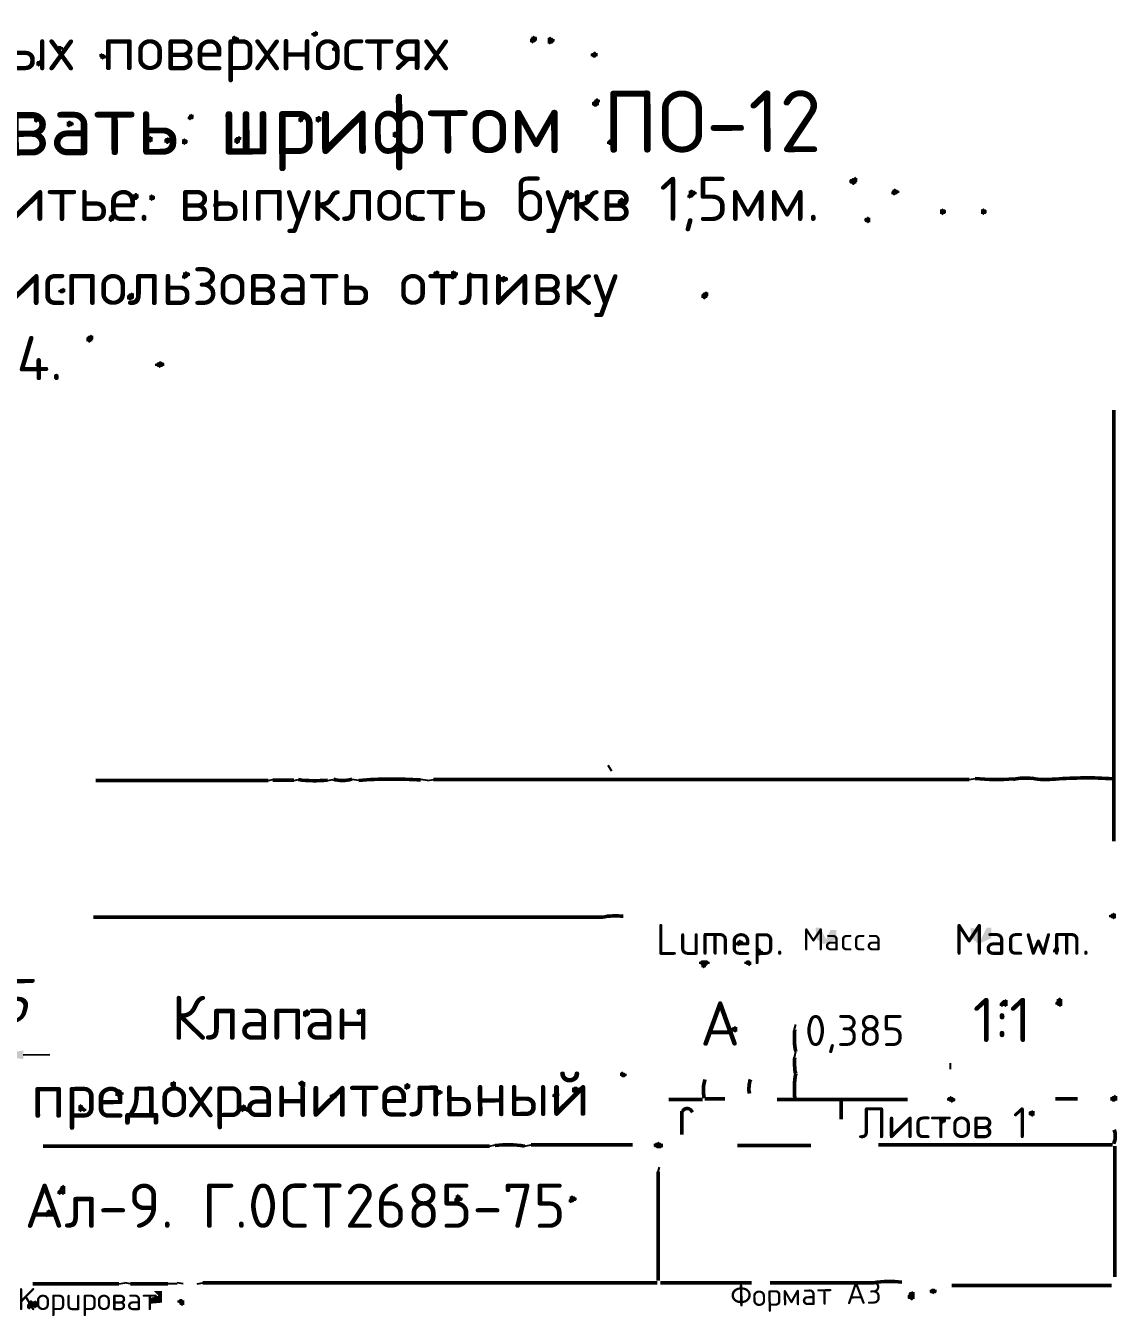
# Model space of a CAD drawing. Header units: millimetres. Extents: x -6 to 427, y -3 to 297.
# Drawn here: x 297.1 to 420.5, y -3.4 to 142.5 of the extents above; entities that cross this region are included whole.
import ezdxf

# ---------------------------------------------------------------- set-up
doc = ezdxf.new("R2010")
doc.units = ezdxf.units.MM
for name, color, linetype, lineweight in [('DIMS', 4, 'Continuous', 25), ('MAIN', 7, 'Continuous', 50), ('TEXT', 7, 'Continuous', 25), ('THIN', 3, 'Continuous', 25)]:
    doc.layers.add(name, color=color, linetype=linetype, lineweight=lineweight)
doc.styles.add('ESKD', font='isocpeur.ttf', dxfattribs={"oblique": 15})
doc.dimstyles.new('ESKD', dxfattribs={"dimtxt": 5, "dimasz": 3, "dimexe": 2, "dimexo": 0, "dimgap": 1, "dimtad": 1, "dimtxsty": 'ESKD', "dimcen": 2.5, "dimclrd": 256, "dimclre": 256, "dimclrt": 256, "dimadec": 0, "dimazin": 3, "dimtfac": 1, "dimtmove": 0, "dimatfit": 3, "dimlwd": 25, "dimlwe": 25})

# ---------------------------------------------------------------- blocks, each defined once
blk = doc.blocks.new('_CLOSEDFILLED')
at = {"color": 0, "linetype": 'BYBLOCK'}
blk.add_solid([(-1, 0.164), (0, 0), (-1, -0.164)], dxfattribs=at)
blk = doc.blocks.new('*D2')
at = {"lineweight": 25}
for p, q in [((288.23, 26.06), (288.21, 28.06)), ((293.78, 26.09), (293.77, 28.09)), ((285.23, 26.04), (282.23, 26.02)), ((288.23, 26.06), (293.78, 26.09)), ((296.78, 26.11), (299.78, 26.13))]:
    blk.add_line(p, q, dxfattribs=at)
at = {"layer": 'Defpoints'}
for p in [(288.23, 26.06), (288.23, 26.06), (293.78, 26.09)]:
    blk.add_point(p, dxfattribs=at)
at = {"layer": 'DIMS', "xscale": 3, "yscale": 3}
for p, rotation in [((288.23, 26.06), 0.36237171259681134), ((293.78, 26.09), 180.36237171259683)]:
    blk.add_blockref('_CLOSEDFILLED', p, dxfattribs=dict(at, rotation=rotation))
at = {"layer": 'DIMS', "insert": (290.97, 31.57), "char_height": 5, "attachment_point": 5, "rotation": 0.3624, "style": 'ESKD'}
blk.add_mtext('5,55', dxfattribs=at)

msp = doc.modelspace()

# ---------------------------------------------------------------- hatches: boundary and pattern name
at = {"layer": 'DIMS'}
h = msp.add_hatch(color=256, dxfattribs=at)
h.dxf.hatch_style = 1
h.paths.add_polyline_path([(329.873, 141.929), (329.741, 141.797), (329.609, 141.797), (329.478, 141.664), (329.346, 141.664), (329.346, 141.4), (329.478, 141.4), (329.609, 141.268), (329.873, 141.268), (330.005, 141.4), (330.136, 141.4), (330.136, 141.797), (330.005, 141.797)])
h = msp.add_hatch(color=256, dxfattribs=at)
h.dxf.hatch_style = 1
h.paths.add_polyline_path([(300.753, 140.211), (300.621, 140.079), (300.489, 140.079), (300.489, 139.683), (300.621, 139.683), (300.753, 139.551), (300.885, 139.683), (301.016, 139.683), (301.148, 139.815), (301.28, 139.815), (301.28, 140.079), (301.148, 140.079), (301.016, 140.211)])
h = msp.add_hatch(color=256, dxfattribs=at)
h.dxf.hatch_style = 1
h.paths.add_polyline_path([(320.649, 141.4), (320.518, 141.268), (320.386, 141.268), (320.386, 141.004), (320.254, 140.872), (320.254, 140.476), (320.386, 140.476), (320.518, 140.344), (320.649, 140.476), (320.781, 140.476), (321.176, 140.872), (321.176, 141.136), (321.045, 141.136), (320.913, 141.268), (320.781, 141.268)])
h = msp.add_hatch(color=256, dxfattribs=at)
h.dxf.hatch_style = 1
h.paths.add_polyline_path([(332.113, 140.344), (331.981, 140.211), (331.849, 140.211), (331.849, 140.079), (331.718, 139.947), (331.718, 139.683), (331.849, 139.683), (331.981, 139.551), (332.113, 139.683), (332.245, 139.683), (332.376, 139.815), (332.508, 139.815), (332.508, 140.079), (332.376, 140.211), (332.245, 140.211)])
h = msp.add_hatch(color=256, dxfattribs=at)
h.dxf.hatch_style = 1
h.paths.add_polyline_path([(354.513, 141.4), (354.381, 141.268), (354.249, 141.268), (354.249, 141.136), (354.118, 141.004), (354.118, 140.608), (354.249, 140.608), (354.381, 140.476), (354.513, 140.608), (354.645, 140.608), (354.908, 140.872), (354.908, 141.136), (354.776, 141.268), (354.645, 141.268)])
h = msp.add_hatch(color=256, dxfattribs=at)
h.dxf.hatch_style = 1
h.paths.add_polyline_path([(356.358, 141.268), (356.226, 141.136), (356.094, 141.136), (356.094, 140.476), (356.226, 140.476), (356.358, 140.344), (356.489, 140.476), (356.621, 140.476), (356.885, 140.74), (356.885, 141.004), (356.753, 141.004), (356.621, 141.136), (356.489, 141.136)])
h = msp.add_hatch(color=256, dxfattribs=at)
h.dxf.hatch_style = 1
h.paths.add_polyline_path([(305.628, 139.419), (305.496, 139.287), (305.365, 139.287), (305.365, 139.023), (305.496, 138.891), (305.496, 138.759), (305.628, 138.759), (305.76, 138.626), (305.892, 138.759), (306.024, 138.759), (306.155, 138.891), (306.155, 139.155), (306.024, 139.155), (305.892, 139.287), (305.76, 139.287)])
h = msp.add_hatch(color=256, dxfattribs=at)
h.dxf.hatch_style = 1
h.paths.add_polyline_path([(361.365, 139.551), (361.233, 139.419), (361.101, 139.419), (360.969, 139.287), (360.969, 139.023), (361.101, 139.023), (361.233, 138.891), (361.496, 138.891), (361.628, 139.023), (361.76, 139.023), (361.76, 139.419), (361.628, 139.419), (361.496, 139.551)])
h = msp.add_hatch(color=256, dxfattribs=at)
h.dxf.hatch_style = 1
h.paths.add_polyline_path([(298.645, 138.626), (298.513, 138.494), (298.381, 138.494), (298.249, 138.362), (298.249, 137.966), (298.381, 137.966), (298.513, 137.834), (298.645, 137.966), (298.776, 137.966), (298.776, 138.098), (298.908, 138.23), (298.908, 138.494), (298.776, 138.494)])
h = msp.add_hatch(color=256, dxfattribs=at)
h.dxf.hatch_style = 1
h.paths.add_polyline_path([(361.628, 134.268), (361.496, 134.135), (361.365, 134.135), (361.365, 134.003), (361.233, 133.871), (361.101, 133.871), (361.101, 133.475), (361.233, 133.475), (361.365, 133.343), (361.628, 133.343), (361.76, 133.475), (361.892, 133.475), (361.892, 133.739), (362.024, 133.871), (362.024, 134.135), (361.892, 134.135), (361.76, 134.268)])
h = msp.add_hatch(color=256, dxfattribs=at)
h.dxf.hatch_style = 1
h.paths.add_polyline_path([(298.249, 132.286), (298.118, 132.154), (297.986, 132.154), (297.986, 131.626), (298.118, 131.626), (298.249, 131.494), (298.381, 131.626), (298.513, 131.626), (298.776, 131.89), (298.908, 131.89), (298.908, 132.154), (298.776, 132.154), (298.645, 132.286), (298.513, 132.154), (298.381, 132.154)])
h = msp.add_hatch(color=256, dxfattribs=at)
h.dxf.hatch_style = 1
h.paths.add_polyline_path([(301.939, 131.758), (301.807, 131.626), (301.675, 131.626), (301.675, 131.097), (301.807, 131.097), (301.939, 130.965), (302.071, 131.097), (302.202, 131.097), (302.334, 131.229), (302.466, 131.229), (302.466, 131.494), (302.334, 131.626), (302.202, 131.626), (302.071, 131.758)])
h = msp.add_hatch(color=256, dxfattribs=at)
h.dxf.hatch_style = 1
h.paths.add_polyline_path([(315.774, 132.55), (315.642, 132.418), (315.511, 132.418), (315.511, 132.286), (315.379, 132.154), (315.379, 131.89), (315.511, 131.89), (315.642, 131.758), (315.774, 131.89), (315.906, 131.89), (316.038, 132.022), (316.038, 132.418), (315.906, 132.418)])
h = msp.add_hatch(color=256, dxfattribs=at)
h.dxf.hatch_style = 1
h.paths.add_polyline_path([(328.292, 132.55), (328.16, 132.418), (328.028, 132.418), (328.028, 132.154), (327.896, 132.022), (327.896, 131.626), (328.028, 131.626), (328.16, 131.494), (328.292, 131.626), (328.424, 131.626), (328.424, 131.758), (328.555, 131.89), (328.687, 131.89), (328.819, 132.022), (328.819, 132.286), (328.687, 132.286), (328.555, 132.418), (328.424, 132.418)])
h = msp.add_hatch(color=256, dxfattribs=at)
h.dxf.hatch_style = 1
h.paths.add_polyline_path([(330.136, 132.286), (330.005, 132.154), (329.873, 132.154), (329.873, 131.626), (330.005, 131.626), (330.136, 131.494), (330.268, 131.626), (330.4, 131.626), (330.532, 131.758), (330.532, 132.154), (330.4, 132.154), (330.268, 132.286)])
h = msp.add_hatch(color=256, dxfattribs=at)
h.dxf.hatch_style = 1
h.paths.add_polyline_path([(311.162, 130.041), (311.031, 129.909), (310.899, 129.909), (310.767, 129.777), (310.767, 129.512), (310.899, 129.38), (311.031, 129.38), (311.162, 129.248), (311.294, 129.38), (311.426, 129.38), (311.426, 129.909), (311.294, 129.909)])
h = msp.add_hatch(color=256, dxfattribs=at)
h.dxf.hatch_style = 1
h.paths.add_polyline_path([(313.139, 129.909), (313.007, 129.777), (312.875, 129.777), (312.744, 129.644), (312.744, 129.248), (312.875, 129.248), (313.007, 129.116), (313.139, 129.116), (313.271, 129.248), (313.402, 129.248), (313.402, 129.777), (313.271, 129.777)])
h = msp.add_hatch(color=256, dxfattribs=at)
h.dxf.hatch_style = 1
h.paths.add_polyline_path([(321.176, 130.041), (321.045, 129.909), (320.913, 129.909), (320.649, 129.644), (320.649, 129.248), (320.781, 129.248), (320.913, 129.116), (321.045, 129.116), (321.176, 129.248), (321.308, 129.248), (321.308, 129.512), (321.44, 129.644), (321.44, 129.909), (321.308, 129.909)])
h = msp.add_hatch(color=256, dxfattribs=at)
h.dxf.hatch_style = 1
h.paths.add_polyline_path([(338.833, 130.569), (338.701, 130.437), (338.569, 130.437), (338.569, 129.909), (338.701, 129.909), (338.833, 129.777), (338.965, 129.909), (339.096, 129.909), (339.228, 130.041), (339.228, 130.305), (339.096, 130.437), (338.965, 130.437)])
h = msp.add_hatch(color=256, dxfattribs=at)
h.dxf.hatch_style = 1
h.paths.add_polyline_path([(314.984, 129.777), (314.852, 129.644), (314.72, 129.644), (314.72, 129.116), (314.852, 129.116), (314.984, 128.984), (315.115, 129.116), (315.247, 129.116), (315.379, 129.248), (315.379, 129.512), (315.247, 129.644), (315.115, 129.644)])
h = msp.add_hatch(color=256, dxfattribs=at)
h.dxf.hatch_style = 1
h.paths.add_polyline_path([(363.341, 129.777), (363.209, 129.644), (363.078, 129.644), (362.814, 129.38), (362.814, 129.116), (362.946, 129.116), (363.078, 128.984), (363.605, 128.984), (363.736, 129.116), (363.868, 129.116), (363.868, 129.38), (363.736, 129.38), (363.605, 129.512), (363.605, 129.644), (363.473, 129.644)])
h = msp.add_hatch(color=256, dxfattribs=at)
h.dxf.hatch_style = 1
h.paths.add_polyline_path([(390.88, 125.418), (390.748, 125.286), (390.616, 125.286), (390.485, 125.153), (390.353, 125.153), (390.221, 125.021), (390.221, 124.757), (390.353, 124.625), (390.485, 124.625), (390.616, 124.493), (390.748, 124.493), (390.88, 124.625), (391.012, 124.625), (391.012, 124.757), (391.144, 124.889), (391.144, 125.286), (391.012, 125.286)])
h = msp.add_hatch(color=256, dxfattribs=at)
h.dxf.hatch_style = 1
h.paths.add_polyline_path([(395.36, 124.097), (395.228, 123.965), (395.096, 123.965), (395.096, 123.833), (394.965, 123.7), (394.965, 123.436), (395.096, 123.436), (395.228, 123.304), (395.36, 123.304), (395.492, 123.436), (395.624, 123.436), (395.755, 123.568), (395.887, 123.568), (395.887, 123.833), (395.755, 123.833), (395.624, 123.965), (395.492, 123.965)])
h = msp.add_hatch(color=256, dxfattribs=at)
h.dxf.hatch_style = 1
h.paths.add_polyline_path([(309.449, 123.568), (309.318, 123.436), (309.186, 123.436), (309.054, 123.304), (309.054, 122.776), (309.186, 122.776), (309.318, 122.644), (309.449, 122.776), (309.581, 122.776), (309.845, 123.04), (309.845, 123.436), (309.713, 123.436), (309.581, 123.568)])
h = msp.add_hatch(color=256, dxfattribs=at)
h.dxf.hatch_style = 1
h.paths.add_polyline_path([(311.294, 123.436), (311.162, 123.304), (311.031, 123.304), (311.031, 122.776), (311.162, 122.776), (311.294, 122.644), (311.426, 122.776), (311.558, 122.776), (311.689, 122.908), (311.689, 123.172), (311.558, 123.304), (311.426, 123.304)])
h = msp.add_hatch(color=256, dxfattribs=at)
h.dxf.hatch_style = 1
h.paths.add_polyline_path([(358.729, 123.7), (358.598, 123.568), (358.466, 123.568), (358.466, 123.436), (358.334, 123.304), (358.334, 122.908), (358.466, 122.908), (358.598, 122.776), (358.729, 122.908), (358.861, 122.908), (359.125, 123.172), (359.125, 123.436), (358.993, 123.568), (358.861, 123.568)])
h = msp.add_hatch(color=256, dxfattribs=at)
h.dxf.hatch_style = 1
h.paths.add_polyline_path([(360.574, 123.436), (360.442, 123.304), (360.311, 123.304), (360.311, 122.776), (360.442, 122.776), (360.574, 122.644), (360.706, 122.776), (360.838, 122.776), (360.969, 122.908), (360.969, 123.304), (360.838, 123.304), (360.706, 123.436)])
h = msp.add_hatch(color=256, dxfattribs=at)
h.dxf.hatch_style = 1
h.paths.add_polyline_path([(364.395, 123.04), (364.264, 122.908), (364.132, 122.908), (364.132, 122.776), (364, 122.644), (364, 122.38), (364.132, 122.38), (364.264, 122.247), (364.395, 122.247), (364.527, 122.38), (364.659, 122.38), (364.791, 122.512), (364.922, 122.512), (364.922, 122.776), (364.791, 122.908), (364.659, 122.908), (364.527, 123.04)])
h = msp.add_hatch(color=256, dxfattribs=at)
h.dxf.hatch_style = 1
h.paths.add_polyline_path([(372.301, 123.965), (372.169, 123.833), (372.038, 123.833), (372.038, 123.436), (371.906, 123.304), (371.906, 123.04), (372.038, 123.04), (372.169, 122.908), (372.301, 123.04), (372.433, 123.04), (372.828, 123.436), (372.96, 123.436), (372.96, 123.7), (372.828, 123.7), (372.696, 123.833), (372.565, 123.833), (372.433, 123.965)])
h = msp.add_hatch(color=256, dxfattribs=at)
h.dxf.hatch_style = 1
h.paths.add_polyline_path([(306.814, 121.191), (306.682, 121.059), (306.551, 121.059), (306.551, 120.927), (306.419, 120.795), (306.419, 120.398), (306.551, 120.398), (306.682, 120.266), (306.814, 120.398), (306.946, 120.398), (307.078, 120.53), (307.078, 121.059), (306.946, 121.059)])
h = msp.add_hatch(color=256, dxfattribs=at)
h.dxf.hatch_style = 1
h.paths.add_polyline_path([(318.541, 122.512), (318.409, 122.38), (318.278, 122.38), (318.278, 121.983), (318.409, 121.983), (318.541, 121.851), (318.673, 121.983), (318.805, 121.983), (318.936, 122.115), (319.068, 122.115), (319.068, 122.38), (318.936, 122.38), (318.805, 122.512)])
h = msp.add_hatch(color=256, dxfattribs=at)
h.dxf.hatch_style = 1
h.paths.add_polyline_path([(340.941, 121.191), (340.809, 121.059), (340.678, 121.059), (340.678, 120.53), (340.809, 120.53), (340.941, 120.398), (341.073, 120.53), (341.205, 120.53), (341.336, 120.662), (341.336, 120.927), (341.205, 121.059), (341.073, 121.059)])
h = msp.add_hatch(color=256, dxfattribs=at)
h.dxf.hatch_style = 1
h.paths.add_polyline_path([(400.762, 121.851), (400.631, 121.719), (400.499, 121.719), (400.499, 121.191), (400.631, 121.191), (400.762, 121.059), (400.894, 121.191), (401.026, 121.191), (401.158, 121.323), (401.158, 121.587), (401.026, 121.719), (400.894, 121.719)])
h = msp.add_hatch(color=256, dxfattribs=at)
h.dxf.hatch_style = 1
h.paths.add_polyline_path([(405.374, 121.851), (405.242, 121.719), (405.111, 121.719), (405.111, 121.191), (405.242, 121.191), (405.374, 121.059), (405.506, 121.191), (405.638, 121.191), (405.769, 121.323), (405.769, 121.587), (405.638, 121.719), (405.506, 121.719)])
h = msp.add_hatch(color=256, dxfattribs=at)
h.dxf.hatch_style = 1
h.paths.add_polyline_path([(392.329, 120.927), (392.198, 120.795), (392.066, 120.795), (391.934, 120.662), (391.934, 120.398), (392.066, 120.266), (392.198, 120.266), (392.329, 120.134), (392.461, 120.266), (392.593, 120.266), (392.593, 120.795), (392.461, 120.795)])
h = msp.add_hatch(color=256, dxfattribs=at)
h.dxf.hatch_style = 1
h.paths.add_polyline_path([(315.115, 114.718), (314.984, 114.586), (314.852, 114.586), (314.852, 114.322), (314.72, 114.19), (314.72, 113.926), (314.852, 113.926), (314.984, 113.794), (315.115, 113.926), (315.247, 113.926), (315.511, 114.19), (315.642, 114.19), (315.642, 114.454), (315.511, 114.586), (315.379, 114.586), (315.247, 114.718)])
h = msp.add_hatch(color=256, dxfattribs=at)
h.dxf.hatch_style = 1
h.paths.add_polyline_path([(343.576, 114.851), (343.445, 114.718), (343.313, 114.718), (343.181, 114.586), (343.181, 114.19), (343.313, 114.19), (343.445, 114.058), (343.576, 114.19), (343.708, 114.19), (343.708, 114.322), (343.84, 114.454), (343.84, 114.718), (343.708, 114.718)])
h = msp.add_hatch(color=256, dxfattribs=at)
h.dxf.hatch_style = 1
h.paths.add_polyline_path([(345.421, 114.851), (345.289, 114.718), (345.158, 114.718), (345.158, 114.322), (345.026, 114.19), (345.026, 113.926), (345.158, 113.926), (345.289, 113.794), (345.421, 113.794), (345.553, 113.926), (345.685, 113.926), (345.685, 114.058), (345.948, 114.322), (345.948, 114.586), (345.816, 114.586), (345.685, 114.718), (345.553, 114.718)])
h = msp.add_hatch(color=256, dxfattribs=at)
h.dxf.hatch_style = 1
h.paths.add_polyline_path([(347.266, 114.586), (347.134, 114.454), (347.002, 114.454), (347.002, 113.926), (347.134, 113.926), (347.266, 113.794), (347.398, 113.926), (347.529, 113.926), (347.661, 114.058), (347.661, 114.454), (347.529, 114.454), (347.398, 114.586)])
h = msp.add_hatch(color=256, dxfattribs=at)
h.dxf.hatch_style = 1
h.paths.add_polyline_path([(351.087, 114.19), (350.955, 114.058), (350.824, 114.058), (350.824, 113.53), (350.955, 113.53), (351.087, 113.398), (351.219, 113.53), (351.351, 113.53), (351.482, 113.662), (351.614, 113.662), (351.614, 113.926), (351.482, 114.058), (351.351, 114.058), (351.219, 114.19)])
h = msp.add_hatch(color=256, dxfattribs=at)
h.dxf.hatch_style = 1
h.paths.add_polyline_path([(301.28, 112.869), (301.148, 112.737), (301.016, 112.737), (300.885, 112.605), (300.753, 112.605), (300.753, 112.341), (300.885, 112.341), (301.016, 112.209), (301.28, 112.209), (301.412, 112.341), (301.544, 112.341), (301.544, 112.737), (301.412, 112.737)])
h = msp.add_hatch(color=256, dxfattribs=at)
h.dxf.hatch_style = 1
h.paths.add_polyline_path([(374.014, 112.473), (373.882, 112.341), (373.751, 112.341), (373.487, 112.077), (373.487, 111.68), (373.619, 111.68), (373.751, 111.548), (373.882, 111.548), (374.014, 111.68), (374.146, 111.68), (374.146, 111.813), (374.278, 111.945), (374.278, 112.341), (374.146, 112.341)])
h = msp.add_hatch(color=256, dxfattribs=at)
h.dxf.hatch_style = 1
h.paths.add_polyline_path([(309.054, 112.341), (308.922, 112.209), (308.791, 112.209), (308.527, 111.945), (308.527, 111.548), (308.659, 111.548), (308.791, 111.416), (308.922, 111.416), (309.054, 111.548), (309.186, 111.548), (309.318, 111.68), (309.318, 112.209), (309.186, 112.209)])
h = msp.add_hatch(color=256, dxfattribs=at)
h.dxf.hatch_style = 1
h.paths.add_polyline_path([(304.442, 107.586), (304.311, 107.454), (304.179, 107.454), (303.915, 107.189), (303.915, 106.793), (304.047, 106.793), (304.179, 106.661), (304.311, 106.661), (304.442, 106.793), (304.574, 106.793), (304.574, 106.925), (304.706, 107.057), (304.706, 107.454), (304.574, 107.454)])
h = msp.add_hatch(color=256, dxfattribs=at)
h.dxf.hatch_style = 1
h.paths.add_polyline_path([(312.216, 104.548), (312.085, 104.416), (311.953, 104.416), (311.821, 104.284), (311.689, 104.284), (311.689, 104.019), (311.821, 104.019), (311.953, 103.887), (312.085, 103.887), (312.216, 103.755), (312.348, 103.887), (312.48, 103.887), (312.612, 104.019), (312.744, 104.019), (312.744, 104.284), (312.612, 104.416), (312.48, 104.416), (312.348, 104.548)])
h = msp.add_hatch(color=256, dxfattribs=at)
h.dxf.hatch_style = 1
h.paths.add_polyline_path([(420.132, 42.202), (420, 42.07), (419.868, 42.07), (419.736, 41.938), (419.605, 41.938), (419.605, 41.674), (419.736, 41.674), (419.868, 41.542), (420, 41.542), (420.132, 41.41), (420.264, 41.542), (420.395, 41.542), (420.395, 42.07), (420.264, 42.07)])
h = msp.add_hatch(color=256, dxfattribs=at)
h.dxf.hatch_style = 1
h.paths.add_polyline_path([(386.4, 40.485), (386.532, 39.164), (387.322, 38.636), (388.772, 39.164), (388.772, 40.221), (388.113, 40.221), (387.586, 39.164), (386.927, 40.485)])
h = msp.add_hatch(color=256, dxfattribs=at)
h.dxf.hatch_style = 1
h.paths.add_polyline_path([(403.925, 40.485), (404.056, 39.296), (404.847, 38.636), (406.296, 39.296), (406.296, 40.485), (405.769, 40.485), (405.111, 39.164), (404.584, 40.353)])
h = msp.add_hatch(color=256, dxfattribs=at)
h.dxf.hatch_style = 1
h.paths.add_polyline_path([(377.835, 39.164), (377.704, 39.032), (377.572, 39.032), (377.572, 38.9), (377.44, 38.768), (377.44, 38.504), (377.572, 38.504), (377.704, 38.372), (377.835, 38.504), (377.967, 38.504), (378.099, 38.636), (378.231, 38.636), (378.231, 38.9), (378.099, 39.032), (377.967, 39.032)])
h = msp.add_hatch(color=256, dxfattribs=at)
h.dxf.hatch_style = 1
h.paths.add_polyline_path([(379.944, 38.239), (379.812, 38.107), (379.68, 38.107), (379.68, 37.711), (379.812, 37.579), (379.812, 37.447), (379.944, 37.447), (380.075, 37.315), (380.207, 37.447), (380.339, 37.447), (380.471, 37.579), (380.471, 37.843), (380.339, 37.843), (380.207, 37.975), (380.207, 38.107), (380.075, 38.107)])
h = msp.add_hatch(color=256, dxfattribs=at)
h.dxf.hatch_style = 1
h.paths.add_polyline_path([(413.675, 38.372), (413.544, 38.239), (413.412, 38.239), (413.412, 38.107), (413.28, 37.975), (413.28, 37.711), (413.412, 37.711), (413.544, 37.579), (413.675, 37.711), (413.807, 37.711), (413.939, 37.843), (413.939, 38.239), (413.807, 38.239)])
h = msp.add_hatch(color=256, dxfattribs=at)
h.dxf.hatch_style = 1
h.paths.add_polyline_path([(373.487, 36.787), (373.355, 36.654), (373.224, 36.654), (373.224, 36.39), (373.355, 36.39), (373.487, 36.258), (373.487, 35.994), (373.619, 35.994), (373.751, 35.862), (373.882, 35.994), (374.014, 35.994), (374.014, 36.126), (374.278, 36.39), (374.409, 36.39), (374.409, 36.654), (374.278, 36.654), (374.146, 36.787)])
h = msp.add_hatch(color=256, dxfattribs=at)
h.dxf.hatch_style = 1
h.paths.add_polyline_path([(378.626, 36.787), (378.494, 36.654), (378.362, 36.654), (378.362, 36.39), (378.494, 36.39), (378.626, 36.258), (378.758, 36.258), (378.889, 36.126), (379.021, 36.258), (379.153, 36.258), (379.153, 36.654), (379.021, 36.654), (378.889, 36.787)])
h = msp.add_hatch(color=256, dxfattribs=at)
h.dxf.hatch_style = 1
h.paths.add_polyline_path([(407.878, 32.428), (407.746, 32.296), (407.614, 32.296), (407.219, 31.899), (407.219, 31.635), (407.351, 31.635), (407.482, 31.503), (407.614, 31.635), (407.746, 31.635), (407.878, 31.503), (408.009, 31.635), (408.141, 31.635), (408.141, 32.296), (408.009, 32.296)])
h = msp.add_hatch(color=256, dxfattribs=at)
h.dxf.hatch_style = 1
h.paths.add_polyline_path([(413.939, 32.56), (413.807, 32.428), (413.675, 32.428), (413.675, 32.163), (413.544, 32.031), (413.544, 31.767), (413.675, 31.767), (413.807, 31.635), (413.939, 31.635), (414.071, 31.503), (414.202, 31.635), (414.334, 31.635), (414.334, 32.428), (414.202, 32.428), (414.071, 32.56)])
h = msp.add_hatch(color=256, dxfattribs=at)
h.dxf.hatch_style = 1
h.paths.add_polyline_path([(328.819, 31.239), (328.687, 31.107), (328.555, 31.107), (328.424, 30.975), (328.424, 30.446), (328.555, 30.446), (328.687, 30.314), (328.819, 30.446), (328.951, 30.446), (329.214, 30.71), (329.214, 31.107), (329.082, 31.107), (328.951, 31.239)])
h = msp.add_hatch(color=256, dxfattribs=at)
h.dxf.hatch_style = 1
h.paths.add_polyline_path([(334.88, 31.371), (334.748, 31.239), (334.616, 31.239), (334.485, 31.107), (334.485, 30.71), (334.616, 30.71), (334.748, 30.578), (334.88, 30.71), (335.012, 30.71), (335.144, 30.843), (335.144, 31.239), (335.012, 31.239)])
h = msp.add_hatch(color=256, dxfattribs=at)
h.dxf.hatch_style = 1
h.paths.add_polyline_path([(377.308, 29.39), (377.176, 29.258), (377.045, 29.258), (376.913, 29.125), (376.781, 29.125), (376.781, 28.861), (376.913, 28.861), (377.045, 28.729), (377.176, 28.729), (377.308, 28.597), (377.44, 28.729), (377.572, 28.729), (377.572, 29.258), (377.44, 29.258)])
h = msp.add_hatch(color=256, dxfattribs=at)
h.dxf.hatch_style = 1
h.paths.add_polyline_path([(364.527, 24.238), (364.395, 24.106), (364.264, 24.106), (364.264, 23.71), (364.395, 23.71), (364.527, 23.578), (364.791, 23.578), (364.922, 23.71), (365.054, 23.71), (365.054, 23.974), (364.922, 23.974), (364.791, 24.106), (364.659, 24.106)])
h = msp.add_hatch(color=256, dxfattribs=at)
h.dxf.hatch_style = 1
h.paths.add_polyline_path([(307.605, 22.257), (307.473, 22.125), (307.341, 22.125), (307.341, 21.993), (307.209, 21.861), (307.209, 21.464), (307.341, 21.464), (307.473, 21.332), (307.605, 21.464), (307.868, 21.464), (308, 21.596), (308.132, 21.596), (308.132, 21.861), (308, 21.861), (307.868, 21.993), (307.868, 22.125), (307.736, 22.125)])
h = msp.add_hatch(color=256, dxfattribs=at)
h.dxf.hatch_style = 1
h.paths.add_polyline_path([(313.798, 23.181), (313.666, 23.049), (313.534, 23.049), (313.402, 22.917), (313.402, 22.653), (313.534, 22.521), (313.534, 22.389), (313.666, 22.389), (313.798, 22.257), (313.929, 22.389), (314.061, 22.389), (314.061, 23.049), (313.929, 23.049)])
h = msp.add_hatch(color=256, dxfattribs=at)
h.dxf.hatch_style = 1
h.paths.add_polyline_path([(328.16, 23.181), (328.028, 23.049), (327.896, 23.049), (327.896, 22.785), (328.16, 22.521), (328.292, 22.521), (328.424, 22.389), (328.555, 22.521), (328.687, 22.521), (328.687, 23.049), (328.555, 23.049), (328.424, 23.181)])
h = msp.add_hatch(color=256, dxfattribs=at)
h.dxf.hatch_style = 1
h.paths.add_polyline_path([(340.151, 22.917), (340.019, 22.785), (339.887, 22.785), (339.887, 22.257), (340.019, 22.257), (340.151, 22.125), (340.282, 22.257), (340.414, 22.257), (340.546, 22.389), (340.546, 22.785), (340.414, 22.785), (340.282, 22.917)])
h = msp.add_hatch(color=256, dxfattribs=at)
h.dxf.hatch_style = 1
h.paths.add_polyline_path([(343.708, 22.257), (343.576, 22.125), (343.445, 22.125), (343.445, 21.993), (343.313, 21.861), (343.313, 21.596), (343.445, 21.596), (343.576, 21.464), (343.708, 21.464), (343.84, 21.596), (343.972, 21.596), (344.104, 21.728), (344.235, 21.728), (344.235, 21.993), (344.104, 21.993), (343.972, 22.125), (343.84, 22.125)])
h = msp.add_hatch(color=256, dxfattribs=at)
h.dxf.hatch_style = 1
h.paths.add_polyline_path([(359.125, 22.521), (358.993, 22.389), (358.861, 22.389), (358.861, 21.861), (358.993, 21.861), (359.125, 21.728), (359.256, 21.861), (359.388, 21.861), (359.652, 22.125), (359.652, 22.389), (359.52, 22.389), (359.388, 22.521)])
h = msp.add_hatch(color=256, dxfattribs=at)
h.dxf.hatch_style = 1
h.paths.add_polyline_path([(303.256, 20.54), (303.125, 20.408), (302.993, 20.408), (302.993, 19.747), (303.125, 19.747), (303.256, 19.615), (303.388, 19.747), (303.52, 19.747), (303.652, 19.615), (303.784, 19.747), (303.915, 19.747), (303.915, 20.011), (303.784, 20.011), (303.52, 20.276), (303.52, 20.408), (303.388, 20.408)])
h = msp.add_hatch(color=256, dxfattribs=at)
h.dxf.hatch_style = 1
h.paths.add_polyline_path([(321.704, 20.54), (321.572, 20.408), (321.44, 20.408), (321.44, 20.276), (321.308, 20.143), (321.308, 19.747), (321.44, 19.747), (321.572, 19.615), (321.704, 19.747), (321.967, 19.747), (322.099, 19.615), (322.231, 19.747), (322.362, 19.747), (322.362, 20.011), (322.231, 20.011), (321.967, 20.276), (321.967, 20.408), (321.835, 20.408)])
h = msp.add_hatch(color=256, dxfattribs=at)
h.dxf.hatch_style = 1
h.paths.add_polyline_path([(331.981, 21.861), (331.849, 21.728), (331.718, 21.728), (331.586, 21.596), (331.454, 21.596), (331.454, 21.332), (331.586, 21.332), (331.718, 21.2), (331.849, 21.2), (331.981, 21.068), (332.113, 21.2), (332.245, 21.2), (332.245, 21.332), (332.376, 21.464), (332.376, 21.728), (332.245, 21.728), (332.113, 21.861)])
h = msp.add_hatch(color=256, dxfattribs=at)
h.dxf.hatch_style = 1
h.paths.add_polyline_path([(357.016, 21.861), (356.885, 21.728), (356.753, 21.728), (356.621, 21.596), (356.621, 21.332), (356.753, 21.332), (356.885, 21.2), (357.016, 21.2), (357.148, 21.332), (357.28, 21.332), (357.412, 21.464), (357.412, 21.728), (357.28, 21.728), (357.148, 21.861)])
h = msp.add_hatch(color=256, dxfattribs=at)
h.dxf.hatch_style = 1
h.paths.add_polyline_path([(401.685, 21.464), (401.553, 21.332), (401.421, 21.332), (401.289, 21.2), (401.289, 20.936), (401.421, 20.936), (401.553, 20.804), (401.685, 20.804), (401.816, 20.672), (401.948, 20.804), (402.08, 20.804), (402.212, 20.936), (402.212, 21.2), (402.08, 21.2), (401.948, 21.332), (401.816, 21.332)])
h = msp.add_hatch(color=256, dxfattribs=at)
h.dxf.hatch_style = 1
h.paths.add_polyline_path([(420.264, 21.596), (420.132, 21.464), (420, 21.464), (419.868, 21.332), (419.736, 21.332), (419.736, 20.936), (419.868, 20.936), (420, 20.804), (420.264, 20.804), (420.395, 20.936), (420.527, 20.936), (420.527, 21.464), (420.395, 21.464)])
h = msp.add_hatch(color=256, dxfattribs=at)
h.dxf.hatch_style = 1
h.paths.add_polyline_path([(400.631, 19.087), (400.499, 18.955), (400.367, 18.955), (400.367, 18.69), (400.499, 18.558), (400.499, 18.426), (400.631, 18.426), (400.762, 18.294), (400.894, 18.426), (401.026, 18.426), (401.158, 18.558), (401.158, 18.823), (401.026, 18.823), (400.894, 18.955), (400.762, 18.955)])
h = msp.add_hatch(color=256, dxfattribs=at)
h.dxf.hatch_style = 1
h.paths.add_polyline_path([(410.908, 19.879), (410.776, 19.747), (410.645, 19.747), (410.513, 19.615), (410.513, 19.351), (410.645, 19.219), (410.776, 19.219), (410.908, 19.087), (411.04, 19.219), (411.172, 19.219), (411.172, 19.747), (411.04, 19.747)])
h = msp.add_hatch(color=256, dxfattribs=at)
h.dxf.hatch_style = 1
h.paths.add_polyline_path([(368.612, 16.313), (368.48, 16.181), (368.348, 16.181), (368.216, 16.049), (368.085, 16.049), (368.085, 15.785), (368.216, 15.652), (368.348, 15.652), (368.48, 15.52), (368.875, 15.52), (369.007, 15.652), (369.139, 15.652), (369.139, 16.049), (369.007, 16.049), (368.875, 16.181), (368.744, 16.181)])
h = msp.add_hatch(color=256, dxfattribs=at)
h.dxf.hatch_style = 1
h.paths.add_polyline_path([(301.28, 11.426), (301.148, 11.294), (301.016, 11.294), (301.016, 11.161), (300.885, 11.029), (300.885, 10.897), (300.621, 10.633), (300.621, 10.369), (300.753, 10.369), (300.885, 10.237), (301.016, 10.369), (301.148, 10.369), (301.28, 10.237), (301.412, 10.369), (301.544, 10.369), (301.544, 11.294), (301.412, 11.294)])
h = msp.add_hatch(color=256, dxfattribs=at)
h.dxf.hatch_style = 1
h.paths.add_polyline_path([(345.948, 10.369), (345.816, 10.237), (345.685, 10.237), (345.685, 9.973), (345.553, 9.841), (345.553, 9.444), (345.685, 9.444), (345.816, 9.312), (345.948, 9.444), (346.08, 9.444), (346.212, 9.576), (346.344, 9.576), (346.475, 9.708), (346.475, 9.973), (346.344, 9.973), (346.212, 10.105), (346.212, 10.237), (346.08, 10.237)])
h = msp.add_hatch(color=256, dxfattribs=at)
h.dxf.hatch_style = 1
h.paths.add_polyline_path([(358.861, 10.237), (358.729, 10.105), (358.598, 10.105), (358.598, 9.841), (358.466, 9.708), (358.466, 9.444), (358.598, 9.444), (358.729, 9.312), (358.861, 9.444), (358.993, 9.444), (359.125, 9.576), (359.256, 9.576), (359.388, 9.708), (359.388, 9.973), (359.256, 9.973), (359.125, 10.105), (358.993, 10.105)])
h = msp.add_hatch(color=256, dxfattribs=at)
h.dxf.hatch_style = 1
h.paths.add_polyline_path([(299.699, 8.652), (299.567, 8.52), (299.435, 8.52), (299.435, 8.388), (299.172, 8.123), (299.172, 7.859), (299.304, 7.859), (299.435, 7.727), (299.567, 7.859), (299.962, 7.859), (300.094, 7.991), (300.226, 7.991), (300.226, 8.256), (300.094, 8.256), (299.962, 8.388), (299.962, 8.52), (299.831, 8.52)])
h = msp.add_hatch(color=256, dxfattribs=at)
h.dxf.hatch_style = 1
h.paths.add_polyline_path([(312.48, -0.594), (311.558, -0.594), (312.085, -1.123), (311.162, -1.387), (311.031, -2.047), (312.48, -1.915)])
h = msp.add_hatch(color=256, dxfattribs=at)
h.dxf.hatch_style = 1
h.paths.add_polyline_path([(397.336, -0.594), (397.205, -0.726), (397.073, -0.726), (396.941, -0.859), (396.941, -0.991), (396.809, -1.123), (396.809, -1.387), (396.941, -1.519), (397.073, -1.519), (397.205, -1.651), (397.336, -1.651), (397.468, -1.519), (397.6, -1.519), (397.6, -0.726), (397.468, -0.726)])
h = msp.add_hatch(color=256, dxfattribs=at)
h.dxf.hatch_style = 1
h.paths.add_polyline_path([(399.576, -0.33), (399.445, -0.462), (399.313, -0.462), (399.313, -0.726), (399.445, -0.859), (399.576, -0.859), (399.708, -0.991), (399.84, -0.859), (399.972, -0.859), (400.104, -0.726), (400.104, -0.462), (399.972, -0.462), (399.84, -0.33)])
h = msp.add_hatch(color=256, dxfattribs=at)
h.dxf.hatch_style = 1
h.paths.add_polyline_path([(297.591, -1.651), (297.459, -1.783), (297.327, -1.783), (297.327, -2.047), (297.195, -2.179), (297.195, -2.576), (297.327, -2.576), (297.459, -2.708), (297.591, -2.576), (297.722, -2.576), (297.854, -2.444), (297.986, -2.444), (298.118, -2.576), (298.249, -2.444), (298.381, -2.444), (298.381, -1.783), (298.249, -1.783), (298.118, -1.651), (297.986, -1.783), (297.854, -1.783), (297.722, -1.651)])
h = msp.add_hatch(color=256, dxfattribs=at)
h.dxf.hatch_style = 1
h.paths.add_polyline_path([(314.456, -1.519), (314.325, -1.651), (314.193, -1.651), (314.193, -1.915), (314.325, -1.915), (314.456, -2.047), (314.456, -2.179), (314.588, -2.179), (314.72, -2.312), (314.852, -2.179), (314.984, -2.179), (314.984, -1.651), (314.852, -1.651), (314.72, -1.519)])

# ---------------------------------------------------------------- linework, layer by layer
at = {"layer": 'MAIN'}
for p, q in [((420.132, 50.26), (420.132, 99)), ((304.969, 57.128), (324.471, 57.128)), ((327.371, 57.181), (324.996, 57.181)), ((343.181, 57.26), (403.793, 57.26)), ((304.706, 41.674), (362.287, 41.674)), ((369.798, 21.068), (373.619, 21.068)), ((373.88, 21.134), (376.124, 21.134)), ((382.052, 21.068), (396.809, 21.068)), ((389.299, 18.823), (389.299, 20.936)), ((413.542, 21.121), (416.048, 21.121)), ((371.287, 17.105), (371.287, 19.748)), ((299.04, 15.785), (349.506, 15.785)), ((365.713, 15.917), (354.249, 15.917)), ((377.571, 15.851), (385.873, 15.851)), ((393.515, 15.917), (420, 15.917)), ((420.264, 0.991), (420.264, 15.785)), ((368.612, 0.594), (368.612, 12.879)), ((297.854, 0.198), (307.605, 0.198)), ((308.922, 0.198), (313.139, 0.198)), ((317.092, 0.33), (368.48, 0.33)), ((368.875, 0.33), (379.153, 0.33)), ((381.261, 0.33), (392.988, 0.33)), ((401.816, 0.031), (419.868, 0.031))]:
    msp.add_line(p, q, dxfattribs=at)
for centre, radius, start, end in [((329.845, 71.346), 14.241, 262.13988, 275.40765), ((332.904, 60.635), 3.505, 252.65156, 287.34844), ((338.519, 8.862), 48.435, 86.20209, 94.46712), ((406.855, 81.472), 24.239, 264.30571, 274.59196), ((410.163, 51.046), 6.364, 83.30676, 102.37473), ((412.525, 66.147), 8.908, 259.53665, 276.53878), ((417.052, 15.524), 41.904, 85.97177, 94.80462), ((363.776, 34.253), 7.573, 83.33619, 101.34821), ((392.292, 28.04), 8.285, 173.42178, 190.83662), ((389.338, 25.217), 5.324, 173.48749, 193.49901), ((393.452, 22.218), 9.444, 169.2964, 186.16288), ((378.584, 22.042), 4.862, 164.86663, 189.88036), ((381.965, 22.303), 3.098, 161.05172, 190.57389), ((371.876, 19.405), 0.636, 20.67326, 148.0708), ((418, 16.923), 2.306, 337.6875, 17.4278), ((351.52, 3.155), 12.788, 81.2716, 96.06188), ((394.862, -11.463), 11.951, 83.83472, 99.03022)]:
    msp.add_arc(centre, radius, start, end, dxfattribs=at)
at = {"layer": 'THIN'}
for p, q in [((363.341, 58.185), (362.946, 58.845)), ((324.471, 57.128), (324.998, 57.234)), ((327.369, 57.128), (327.896, 57.234)), ((331.191, 57.128), (331.849, 57.26)), ((334.748, 57.128), (333.958, 57.26)), ((342.522, 57.128), (341.732, 57.26)), ((342.522, 57.128), (343.181, 57.26)), ((403.793, 57.26), (404.452, 57.366)), ((384.028, 28.993), (384.16, 29.522)), ((384.028, 25.823), (384.16, 26.484)), ((401.685, 24.502), (401.685, 25.163)), ((349.506, 15.785), (350.165, 15.917)), ((353.459, 15.785), (354.249, 15.917)), ((368.612, 12.879), (368.744, 13.407)), ((307.605, 0.198), (308.264, 0.33)), ((308.922, 0.198), (308.264, 0.33)), ((313.135, 0.264), (314.197, 0.264)), ((314.852, 0.198), (314.193, 0.33)), ((316.433, 0.198), (317.092, 0.33))]:
    msp.add_line(p, q, dxfattribs=at)

# ---------------------------------------------------------------- texts
at = {"layer": 'TEXT', "style": 'ESKD'}
for s, height, p in [('нанеобрабатываемых поверхностях', 5, (237.111, 137.447)), ('ГОст. 2930-62: в литье. выпуклость букв 1,5мм.', 5, (236.847, 120.408)), ('6. Допускается использовать отливку', 5, (246.598, 110.898)), ('Lumep.', 3.5, (368.348, 37.414)), ('Macwm.', 3.5, (402.08, 37.414)), ('Macca', 2.5, (384.951, 37.914)), ('Клапан', 5, (313.534, 27.814)), ('A', 5, (373.355, 27.154)), ('1:1', 5, (404.188, 27.55)), ('0,385', 3.5, (385.214, 27.111)), ('Листов 1', 3.5, (391.275, 16.676)), ('Aл-9. Г.0CT2685-75', 5, (296.932, 6.548)), ('Kорuровaт', 2.5, (296.141, -2.769))]:
    msp.add_text(s, height=height, dxfattribs=at).set_placement(p)
for s, height, rotation, p in [('5. Маркировать шрифтом ПО-12', 7, 0.24651, (246.071, 127.597)), ('gеmали 0130-04-124.', 5, 0.57054, (236.584, 101.784)), ('предохранительный', 5, 0.21512, (297.664, 18.965)), ('Формат A3', 2.5, 1.20901, (376.781, -2.373))]:
    msp.add_text(s, height=height, rotation=rotation, dxfattribs=at).set_placement(p)

# ---------------------------------------------------------------- dimensions: what is measured, and where the dimension line sits
at = {"layer": 'DIMS'}
dim = msp.add_linear_dim(base=(288.226, 26.056), p1=(288.226, 26.056), p2=(293.778, 26.091), angle=0.36237, dimstyle='ESKD', override={"dimlfac": 1, "dimtix": 0, "dimtofl": 1}, dxfattribs=at)
dim.commit()
dim.dimension.update_dxf_attribs({"geometry": '*D2', "text_midpoint": (290.967, 31.573)})

doc.saveas('drawing.dxf')
